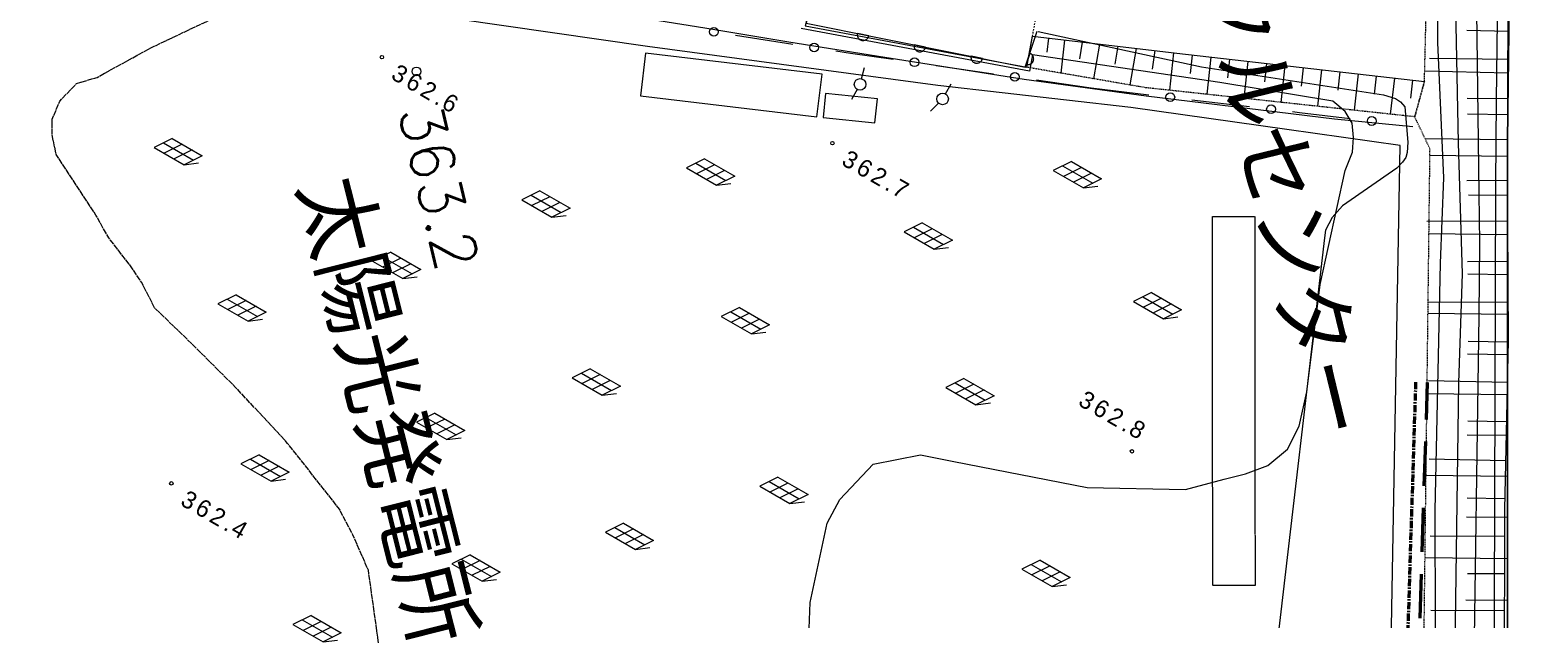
# Model space of a CAD drawing. Header units: millimetres. Extents: x 432273 to 1023813, y -32657 to 705940.
# Drawn here: x 630613 to 759188, y 536582 to 587411 of the extents above; entities that cross this region are included whole.
import ezdxf

# ---------------------------------------------------------------- set-up
doc = ezdxf.new("R2010")
doc.units = ezdxf.units.MM
doc.header["$LTSCALE"] = 100
for name, pattern in [('53003', [0.75, 0.5, -0.25]), ('561019', [1, 0.5, -0.5]), ('56201', [2.5, 1.25, -1.25]), ('56301', [0.5, 0.25, -0.25]), ('57103', [5.5, 5, -0.5]), ('CENTER', [2, 1.25, -0.25, 0.25, -0.25]), ('DASHED', [19.05, 12.7, -6.35])]:
    doc.linetypes.add(name, pattern=pattern)
for name, color, linetype, lineweight in [('D-BGD', 7, 'Continuous', 13), ('D-BGD-数値図化', 7, 'Continuous', 13), ('S-SUV-ROW', 8, 'Continuous', 18), ('●予備設計_LP横断', 7, 'Continuous', 13)]:
    doc.layers.add(name, color=color, linetype=linetype, lineweight=lineweight)
doc.styles.add('$VERT_BIGFONT', font='txt', dxfattribs={"height": 0.2, "bigfont": 'BIGFONT'})
doc.styles.add('BIGFONT', font='txt', dxfattribs={"height": 0.2, "bigfont": 'BIGFONT'})
doc.styles.add('Style-WORKING', font='WORKING.shx')
doc.linetypes.add('56111', pattern='A,1.25,[30,dgnlstyle-dm500.shx,S=0.004,R=0,X=0,Y=0],1.25', length=2.5)
doc.linetypes.add('56130', pattern='A,1,-0.375,[44,dgnlstyle-dm500.shx,S=0.0012,R=0,X=0,Y=0],-0.375', length=1.75)

# ---------------------------------------------------------------- blocks, each defined once
blk = doc.blocks.new('M4142_11')
at = {"layer": '●予備設計_LP横断', "linetype": 'Continuous', "lineweight": 15}
for p, q in [((-0.13, 0.48), (-0.4, 1.45)), ((0, -0.5), (0.01, -1.5))]:
    blk.add_line(p, q, dxfattribs=at)
blk.add_circle((0, 0), 0.5, dxfattribs=at)
blk = doc.blocks.new('M4142_10')
at = {"layer": '●予備設計_LP横断', "linetype": 'Continuous', "lineweight": 15}
for p, q in [((0, 0.5), (-0.01, 1.5)), ((-0.13, -0.48), (-0.38, -1.45))]:
    blk.add_line(p, q, dxfattribs=at)
blk.add_circle((0, 0), 0.5, dxfattribs=at)
blk = doc.blocks.new('M7312')
at = {"layer": '●予備設計_LP横断', "linetype": 'Continuous', "lineweight": 20}
blk.add_circle((0, 0), 0.15, dxfattribs=at)
blk = doc.blocks.new('M6217')
at = {"layer": 'D-BGD-数値図化', "linetype": 'Continuous', "lineweight": 9}
for p, q in [((-1.03, 0.7), (-2, -0.75)), ((-1.5, 0), (1.5, 0)), ((-1.03, 0.7), (1.97, 0.7)), ((-0.03, 0.7), (-1, -0.75)), ((0.97, 0.7), (0, -0.75)), ((1.97, 0.7), (1, -0.75)), ((1, -0.75), (2, 0)), ((-2, -0.75), (1, -0.75))]:
    blk.add_line(p, q, dxfattribs=at)
blk = doc.blocks.new('21311212131313131')
at = {"layer": 'D-BGD', "linetype": 'Continuous'}
for p, q in [((2456594.4833, -1236858.5475), (2456652.012, -1243554.8509)), ((2458681.7436, -1236830.4407), (2458775.3715, -1240324.6119)), ((2459981.0591, -1236791.4891), (2460009.9653, -1240157.8829)), ((2462175.9148, -1236736.8128), (2462367.9725, -1243716.3836)), ((2463367.5798, -1236721.4764), (2463425.7861, -1243496.6567)), ((2465670.086, -1236643.1849), (2465759.7442, -1240123.7826)), ((2466795.3841, -1236650.6103), (2466824.7865, -1240058.8545)), ((2469150.6837, -1236553.5268), (2469330.8322, -1243492.3769)), ((2470223.1885, -1236579.7441), (2470282.5917, -1243437.5408)), ((2472622.5097, -1236459.0667), (2472614.0155, -1239931.5336)), ((2473692.6524, -1236508.0167), (2473722.5345, -1239957.7507)), ((2476086.205, -1236462.759), (2476078.1795, -1243287.1952)), ((2477162.1164, -1236436.2893), (2477222.2416, -1243377.4285)), ((2479491.6364, -1236468.7566), (2479492.1051, -1239820.7259)), ((2480673.7446, -1236363.6901), (2480703.9899, -1239855.3486)), ((2482838.8038, -1236477.0595), (2482835.1307, -1243064.4703)), ((2484185.3729, -1236291.091), (2484246.2288, -1243316.5857)), ((2486141.2809, -1236483.698), (2486137.139, -1239719.1395)), ((2487739.6778, -1236217.6096), (2487770.2906, -1239751.7021)), ((2489378.3868, -1236443.1495), (2489493.0972, -1242855.9598)), ((2491293.9827, -1236144.1282), (2491355.5782, -1243255.0034)), ((2492585.2081, -1236374.6216), (2492649.7662, -1239567.8694)), ((2494891.483, -1236069.7537), (2494922.4679, -1239646.7959)), ((2495773.6539, -1236318.8352), (2495886.8912, -1242651.0365)), ((2445827.6406, -1237036.9136), (2445812.7961, -1240589.6118)), ((2448227.4005, -1236955.7403), (2448291.2126, -1243773.9015)), ((2449415.58, -1236977.4749), (2449385.58, -1244157.3005)), ((2451643.268, -1236921.8494), (2451669.0281, -1240435.8692)), ((2453005.0317, -1236918.0112), (2453011.9138, -1240387.0435)), ((2455157.2877, -1236896.0893), (2455221.5493, -1243942.5043)), ((2450190.9416, -1245199.8462), (2451746.153, -1245344.4345)), ((2450045.9364, -1246759.5421), (2453165.3283, -1247049.5525)), ((2449900.0949, -1248328.2329), (2451464.6947, -1248469.1447)), ((2449754.2535, -1249896.9238), (2452893.2605, -1250170.5605)), ((2449607.5685, -1251474.6874), (2451181.6108, -1251611.9014)), ((2449460.8836, -1253052.451), (2452618.0457, -1253327.6704)), ((2449313.3486, -1254639.3575), (2450896.505, -1254777.3481)), ((2449165.8137, -1256226.2639), (2452341.2771, -1256503.0071)), ((2449017.4221, -1257822.3844), (2450609.7632, -1257961.1578)), ((2448869.0305, -1259418.505), (2452062.9316, -1259696.855)), ((2452278.8194, -1264184.9394, 364260.9803), (2452760.7981, -1259210.3163, 364409.9803)), ((2448719.7773, -1261023.8931), (2450321.3641, -1261163.4722)), ((2448570.5241, -1262629.2812), (2451782.97, -1262909.2475)), ((2448420.3502, -1264244.5727), (2450030.9489, -1264384.9326)), ((2448269.0193, -1265859.7541), (2451501.2822, -1266141.4474)), ((2448112.1736, -1267474.6533), (2449710.3909, -1267664.1587)), ((2451435.9152, -1272890.5506, 363999.9803), (2451917.8939, -1267915.9275, 364148.9803)), ((2447955.3279, -1269089.5525), (2451115.934, -1269565.8806)), ((2447801.2431, -1270676.0253), (2449339.9856, -1270907.9258)), ((2447647.1582, -1272262.4981), (2450641.5221, -1272713.7721)), ((2447501.1684, -1273765.6246), (2448964.6178, -1273947.8731)), ((2450850.302, -1277631.7344, 363951.9803), (2451435.9152, -1272890.5506, 363999.9803)), ((2447355.1785, -1275268.7511), (2450214.6122, -1275546.4712)), ((2447220.3744, -1276656.7071), (2448447.6116, -1276783.8586)), ((2449778.6188, -1286315.8469, 363864.9803), (2450390.347, -1281354.1116, 363914.9803)), ((2447534.6351, -1303670.0317, 363882.9803), (2448196.2334, -1298715.0764, 363836.9803))]:
    blk.add_line(p, q, dxfattribs=at)
at = {"layer": 'D-BGD', "linetype": '56201'}
blk.add_line((2447085.5704, -1278044.6631), (2437217.6211, -1276471.9686), dxfattribs=at)
at = {"layer": 'D-BGD', "linetype": 'Continuous', "flags": 128}
for points, elevation in [([(2358657.0594, -1257434.2488), (2358883.0058, -1257488.4433), (2363666.2552, -1254985.92), (2364292.9544, -1248216.2993), (2364580.1369, -1244903.237), (2364757.1441, -1243863.5191), (2365081.6103, -1242841.8236), (2365767.0011, -1242114.615), (2367495.7859, -1241718.0511), (2379966.6338, -1240980.9038), (2401301.6748, -1241346.7601), (2419492.4065, -1241244.2065), (2436666.7125, -1241913.3682), (2455513.3578, -1241154.112), (2466807.6847, -1240560.6597), (2476199.2309, -1240685.7736), (2501095.1879, -1240523.7048)], 364999.9803), ([(2367992.8916, -1238440.1059), (2442560.1503, -1238020.1164), (2451766.1215, -1237949.0163), (2458972.2052, -1237851.3192), (2504317.9244, -1237035.7942)], 366999.9802), ([(2368740.0435, -1240019.9441), (2374036.951, -1239707.0406), (2375608.7455, -1239680.5497), (2379180.0497, -1239666.7686), (2413668.1345, -1239615.3553), (2420559.7728, -1239621.4084), (2425451.9913, -1239660.4024), (2433138.1263, -1239770.7815), (2444120.4183, -1239793.1361), (2459856.0138, -1239258.5801), (2464105.7785, -1239136.2574), (2470356.4361, -1239061.6028), (2504117.5074, -1238824.2423)], 365999.9802), ([(2506927.8337, -1241999.8148), (2487244.8366, -1242468.8065), (2465927.1361, -1242454.4545), (2458552.7642, -1242324.3598), (2446905.6598, -1243089.5008), (2426252.4713, -1243425.2469)], 363999.9803), ([(2499291.6332, -1296268.1002), (2496309.1209, -1296201.7744), (2489442.0862, -1294874.2054), (2487370.3038, -1293846.058), (2484281.8814, -1291011.8819), (2483381.1407, -1286947.0428), (2483906.7663, -1284068.9033), (2485886.0753, -1272535.6464), (2485906.8766, -1264034.3674), (2484932.8369, -1260724.0084), (2484439.0484, -1258902.0979), (2483673.2627, -1256981.4478), (2482229.0175, -1255325.525), (2480217.3433, -1254341.6835), (2477245.9299, -1253749.0358), (2467990.0503, -1252793.0004), (2458101.7895, -1250828.4138), (2456511.8462, -1250248.7293), (2455242.761, -1250174.1657), (2454010.0634, -1250312.1883), (2453010.2836, -1250949.3715), (2452157.2485, -1252020.3), (2450730.0789, -1261814.0098), (2448693.1363, -1278006.9738), (2450116.0072, -1278242.1081), (2446840.6448, -1298007.1778)], 362999.9804)]:
    blk.add_lwpolyline(points, dxfattribs=dict(at, elevation=elevation))
for points in [[(2365981.9522, -1259137.916), (2365034.3823, -1258144.9249), (2364480.1786, -1257368.4173), (2363989.5659, -1256602.7809), (2363342.9416, -1254991.3323), (2363300.26, -1254719.4384), (2362907.4495, -1252204.942), (2363146.3249, -1245875.1139), (2363145.2679, -1245783.3322), (2363111.2929, -1240122.6832), (2363590.3494, -1238891.4863), (2363874.1763, -1238612.5092), (2364040.029, -1238449.0746), (2364492.4052, -1238174.5846), (2367026.3351, -1238017.0004), (2424346.0317, -1237392.783), (2457313.956, -1236846.6285), (2510931.4244, -1235738.1453)], [(2510931.4244, -1235738.1453), (2457313.956, -1236846.6285), (2424346.0317, -1237392.783), (2367026.3351, -1238017.0004)], [(2447085.5704, -1278044.6631), (2448296.3083, -1265578.7845), (2450287.5168, -1244161.0692)]]:
    blk.add_lwpolyline(points, dxfattribs=at)
at = {"layer": 'D-BGD', "linetype": '561019', "flags": 128}
for points in [[(2515499.6151, -1287423.6178), (2515313.0423, -1287410.4039), (2513204.8792, -1287262.9706), (2511180.9905, -1271959.261), (2509661.3522, -1256382.0983), (2508806.4833, -1247624.8923), (2508547.8894, -1243765.6633), (2508018.7667, -1243289.0355), (2506687.3321, -1243122.1975), (2467350.7416, -1243462.9369), (2456102.6642, -1243559.5704), (2454930.7367, -1244144.6948), (2453349.7975, -1244933.4254), (2450287.5168, -1244161.0692), (2427291.9615, -1244064.985), (2399363.1772, -1243661.2079), (2391059.0036, -1243707.2681), (2371336.6538, -1243814.9852), (2369169.3524, -1244137.9344), (2368384.9062, -1244821.1767), (2367821.1542, -1245803.0813), (2367568.1256, -1246348.587), (2367378.5703, -1247557.0015), (2367313.8553, -1248020.9109), (2367175.5581, -1249006.5776), (2366599.6253, -1252634.6831), (2366445.4273, -1254155.4434), (2366505.9334, -1255402.7075), (2366721.1522, -1256569.3616), (2367419.1657, -1258447.2105), (2366687.3407, -1258799.0076), (2365981.9522, -1259137.916)], [(2450287.5168, -1244161.0692), (2453349.7975, -1244933.4254), (2452477.0458, -1254945.1414), (2451322.0092, -1268198.4985), (2449771.1758, -1278488.8292), (2448978.5549, -1278358.1691), (2447085.5704, -1278044.6631)]]:
    blk.add_lwpolyline(points, dxfattribs=at)
at = {"layer": 'D-BGD', "linetype": '56130', "flags": 128}
for points in [[(2390794.8121, -1269858.7644), (2390671.0307, -1271007.4228), (2388487.003, -1284480.678), (2386846.0935, -1295170.8728), (2384623.2162, -1307848.7743), (2381092.5036, -1328582.1731), (2378102.3982, -1347393.0058), (2376839.8493, -1353439.4661), (2376097.3836, -1356996.9261), (2374326.9772, -1364999.8414), (2374120.1857, -1366154.3587), (2371432.5954, -1379293.8031), (2369644.5415, -1388034.9226), (2384812.9901, -1390339.8152), (2411627.5406, -1394417.8834), (2418706.3849, -1395381.4487), (2424331.7446, -1395670.1665), (2431024.6217, -1396014.3053), (2434892.6826, -1396191.4808), (2434963.707, -1396195.021), (2436999.0512, -1381414.8296), (2439893.2052, -1362356.523), (2440798.3306, -1355813.4256), (2442598.9652, -1342805.1894), (2444182.3015, -1327796.9326), (2446120.5837, -1312294.4034), (2446963.9528, -1306316.0185), (2447997.389, -1299055.3967), (2449172.3938, -1290757.3173), (2450801.8342, -1278692.7979), (2452015.7852, -1268147.3628), (2453656.7244, -1251844.7754), (2454189.9516, -1245085.5467)], [(2514622.5471, -1246109.5844), (2512893.2219, -1246076.058), (2511007.7941, -1246040.2981), (2509122.8466, -1246003.661), (2508538.3439, -1245992.6328), (2455835.1973, -1246138.9807), (2454668.7366, -1255950.0081), (2453065.6197, -1269434.6053), (2451493.7545, -1286129.5583), (2448677.5255, -1311230.5458), (2446125.954, -1331880.9221), (2443096.5522, -1352227.5349), (2441273.7638, -1368245.885), (2438168.0862, -1395687.3816), (2463869.9986, -1403649.2413), (2479646.1722, -1408057.3047), (2485599.6149, -1409294.0132), (2492122.8579, -1409194.1562), (2499317.4246, -1408276.1669), (2501939.2717, -1407512.3298), (2503905.387, -1406763.4532), (2505752.3793, -1405680.3152), (2507219.1074, -1404737.8582), (2508591.4903, -1403384.6409), (2509935.5906, -1401685.3296), (2510922.4481, -1399736.8685), (2511901.0458, -1397709.7832), (2512596.2901, -1395912.9126), (2516142.0589, -1380999.6716), (2516436.1306, -1379760.6903), (2519187.2668, -1366609.2918), (2522979.4057, -1351173.1209), (2524671.516, -1344479.4288), (2524926.2807, -1344103.5992), (2527762.7037, -1339909.4296), (2532672.783, -1322814.3045), (2534881.5989, -1317255.0851), (2538710.9996, -1310972.1599), (2543848.6315, -1302751.4), (2546419.3592, -1297676.4541), (2548058.678, -1293830.1788), (2549288.4649, -1290946.4903), (2550142.7856, -1288615.3832), (2550802.9156, -1286451.578), (2552060.9305, -1282329.3004), (2553583.4364, -1272715.4655), (2555409.2438, -1262455.9617), (2558253.2637, -1246281.8678), (2550721.8299, -1246307.4797), (2526587.9327, -1246387.3916), (2525836.3787, -1246331.6549), (2524047.6685, -1246198.3567), (2522257.601, -1246065.4555), (2520621.0685, -1245943.6426)]]:
    blk.add_lwpolyline(points, dxfattribs=at)
at = {"layer": 'D-BGD', "linetype": 'Continuous', "elevation": 363999.9803}
blk.add_lwpolyline([(2446665.7917, -1277564.0522), (2449412.8818, -1263403.7848), (2451502.3479, -1247675.0689), (2451818.3755, -1246639.6335), (2452095.2224, -1246175.5691), (2452520.3549, -1245815.4825), (2455543.9954, -1245498.4697), (2456447.4067, -1245514.2147), (2456881.3778, -1245637.7828), (2457278.4066, -1245912.1331), (2457815.5902, -1246388.6136), (2461143.77, -1250992.2769), (2462180.7455, -1251867.7663), (2463278.8641, -1252423.3158), (2463951.5251, -1252506.5459), (2500705.2731, -1256027.9596), (2508717.6584, -1256823.1173)], dxfattribs=at)
at = {"layer": 'D-BGD', "linetype": 'Continuous', "extrusion": (0.558135, -0.078466, 0.826032), "elevation": 1768792.5245}
blk.add_lwpolyline([(-901739.7341, -1945547.4229), (-901133.278, -1945515.4867), (-896745.8725, -1945288.3849)], dxfattribs=at)
at = {"layer": 'D-BGD', "linetype": 'Continuous'}
for points, elevation in [([(2448567.4542, -1278257.3815), (2449522.5493, -1278555.6486), (2449533.5487, -1278512.6484), (2449540.9563, -1278469.962), (2449544.772, -1278427.5894), (2449545.0791, -1278383.296), (2449540.4369, -1278339.7133), (2449533.08, -1278296.9246), (2449522.1313, -1278254.4496), (2449506.6302, -1278214.0427), (2449488.8947, -1278173.5526), (2449465.6465, -1278136.8848), (2449441.041, -1278100.6141), (2449412.7604, -1278066.8916), (2449381.2016, -1278037.0747), (2449348.6825, -1278009.0122), (2449312.4882, -1277983.4979), (2449274.7702, -1277962.8497), (2449236.0918, -1277943.9558), (2449194.1353, -1277928.9675), (2449151.1351, -1277917.968), (2449108.4488, -1277910.5604), (2449066.0761, -1277906.7447), (2449021.7827, -1277906.4377), (2448978.2, -1277911.0798), (2448935.4113, -1277918.4367), (2448892.9363, -1277929.3855), (2448852.5294, -1277944.8865), (2448812.9164, -1277963.1022), (2448775.3716, -1277985.8702), (2448739.581, -1278009.5986), (2448706.7357, -1278038.3594), (2448676.0417, -1278069.438), (2448647.4989, -1278102.8343), (2448621.9847, -1278139.0285), (2448601.3364, -1278176.7465), (2448583.3196, -1278215.9051), (2448567.4542, -1278257.3815)], 364867.9803), ([(2449096.5989, -1282326.2822), (2448921.1921, -1283311.0143), (2448964.8389, -1283316.6675), (2449008.6521, -1283317.8517), (2449051.1912, -1283317.1984), (2449095.254, -1283311.6791), (2449137.2488, -1283301.6075), (2449179.3268, -1283289.3014), (2449220.2139, -1283272.9232), (2449258.1558, -1283251.5126), (2449295.7007, -1283228.7446), (2449329.8201, -1283201.8213), (2449362.6655, -1283173.0605), (2449391.6052, -1283141.0215), (2449417.9966, -1283105.3075), (2449442.1535, -1283069.5102), (2449462.4048, -1283030.4349), (2449478.6672, -1282990.3159), (2449491.818, -1282949.6335), (2449501.0631, -1282905.673), (2449507.5935, -1282862.5064), (2449508.7777, -1282818.6932), (2449506.767, -1282776.5511), (2449501.2477, -1282732.4882), (2449492.5335, -1282690.0964), (2449478.87, -1282648.4154), (2449463.369, -1282608.0085), (2449441.9584, -1282570.0666), (2449419.6706, -1282531.6446), (2449392.2671, -1282498.4023), (2449363.5063, -1282465.557), (2449330.5902, -1282436.1371), (2449296.2335, -1282409.3487), (2449259.956, -1282386.0689), (2449220.8807, -1282365.8176), (2449180.7617, -1282349.5552), (2449139.2021, -1282335.9243), (2449096.5989, -1282326.2822)], 364871.9803), ([(2448220.9221, -1287249.5457), (2448045.9954, -1288233.4007), (2448089.6422, -1288239.054), (2448132.9752, -1288241.1153), (2448175.9945, -1288239.5848), (2448220.0574, -1288234.0655), (2448262.0522, -1288223.9939), (2448304.1302, -1288211.6878), (2448344.1401, -1288194.8294), (2448382.4789, -1288174.7761), (2448420.0238, -1288152.0082), (2448454.6235, -1288124.2077), (2448487.4688, -1288095.4469), (2448516.4085, -1288063.408), (2448542.3197, -1288028.5711), (2448566.9568, -1287991.8967), (2448586.331, -1287952.3411), (2448602.9904, -1287913.5795), (2448616.6213, -1287872.0199), (2448625.3862, -1287828.9365), (2448631.0395, -1287785.2898), (2448633.1009, -1287741.9568), (2448631.5704, -1287698.9375), (2448626.051, -1287654.8746), (2448616.8566, -1287613.36), (2448603.6733, -1287570.8018), (2448586.815, -1287530.7919), (2448566.7617, -1287492.453), (2448543.9937, -1287454.9082), (2448517.0704, -1287420.7887), (2448488.3096, -1287387.9434), (2448455.3935, -1287358.5235), (2448420.5566, -1287332.6123), (2448384.7594, -1287308.4554), (2448345.684, -1287288.2041), (2448305.565, -1287271.9416), (2448264.0055, -1287258.3107), (2448220.9221, -1287249.5457)], 364897.9803), ([(2447345.7254, -1292171.9322), (2447170.3186, -1293156.6643), (2447213.9654, -1293162.3175), (2447257.7786, -1293163.5018), (2447300.7978, -1293161.9713), (2447344.3805, -1293157.3291), (2447386.3753, -1293147.2575), (2447428.9335, -1293134.0742), (2447468.4633, -1293118.093), (2447507.2823, -1293097.1626), (2447544.8272, -1293074.3946), (2447578.9466, -1293047.4713), (2447611.7919, -1293018.7105), (2447641.2118, -1292985.7944), (2447667.1231, -1292950.9575), (2447690.4028, -1292914.6801), (2447710.6541, -1292875.6047), (2447726.9165, -1292835.4857), (2447740.0673, -1292794.8033), (2447750.1896, -1292751.323), (2447755.8428, -1292707.6762), (2447757.9042, -1292664.3432), (2447756.3737, -1292621.3239), (2447750.3742, -1292578.1382), (2447740.7828, -1292535.2662), (2447727.9965, -1292494.0654), (2447711.6183, -1292453.1783), (2447691.565, -1292414.8395), (2447668.797, -1292377.2946), (2447640.9966, -1292342.6949), (2447612.6328, -1292311.207), (2447579.7167, -1292281.7871), (2447545.36, -1292254.9987), (2447508.2054, -1292231.2387), (2447470.0071, -1292211.4677), (2447429.8882, -1292195.2052), (2447388.3286, -1292181.5743), (2447345.7254, -1292171.9322)], 364923.9803)]:
    blk.add_lwpolyline(points, close=True, dxfattribs=dict(at, elevation=elevation))
at = {"layer": 'D-BGD', "linetype": '56111'}
blk.add_lwpolyline([(2444731.5949, -1297342.8218), (2446390.7873, -1297625.2444), (2446594.007, -1297660.1119), (2449771.1758, -1278488.8292), (2448644.0811, -1278302.75), (2447085.5704, -1278044.6631)], dxfattribs=at)
at = {"layer": 'D-BGD', "linetype": 'Continuous', "extrusion": (0.880712, -0.113457, 0.459863), "elevation": 2470819.2114}
blk.add_lwpolyline([(-971518.4479, -869870.3063), (-970211.9939, -869883.82), (-966518.3656, -869842.1528)], dxfattribs=at)
at = {"layer": 'D-BGD', "linetype": '57103', "elevation": 362499.9804, "flags": 128}
blk.add_lwpolyline([(2545381.2435, -1304029.3237), (2541246.8884, -1307649.7615), (2539167.7587, -1309186.0984), (2537666.8901, -1309855.6371), (2533067.0358, -1312048.1438), (2530569.9736, -1313462.8524), (2528440.3147, -1315058.1706), (2522391.1082, -1320141.8518), (2516866.2024, -1324521.8615), (2513279.8821, -1327366.1178), (2509127.3467, -1329407.9102), (2505518.2336, -1331290.0369), (2502832.171, -1332504.3764), (2500587.529, -1333353.8656), (2494326.4153, -1334370.168), (2491287.9338, -1335782.6134), (2489109.5803, -1336967.0814), (2483528.8833, -1341559.3771), (2478794.5629, -1346148.7351), (2474676.9294, -1350473.7503), (2472088.2797, -1353278.1889), (2469884.6358, -1354456.7923), (2468350.6425, -1355547.1122), (2466140.2798, -1357362.739), (2464200.6994, -1358504.6345), (2459034.9313, -1362049.5148), (2457350.395, -1362423.5604), (2456011.5538, -1362455.5946), (2454427.744, -1361831.3862), (2452886.9678, -1360412.1884), (2452315.503, -1358657.1988), (2449674.5946, -1354080.9217), (2447026.1906, -1348768.6367), (2444783.3469, -1345304.0652), (2444358.8238, -1343749.2209), (2444317.9079, -1342216.2713), (2445461.9585, -1331192.5153), (2446209.6374, -1322652.5215)], dxfattribs=at)
at = {"layer": 'D-BGD', "linetype": 'Continuous'}
for points in [[(2368028.3246, -1261545.2798, 365189.9803), (2367303.4165, -1261182.6393, 364979.9803), (2365643.655, -1259966.2136, 365059.9803), (2364144.4039, -1258165.0347, 365389.9803), (2363220.8762, -1256166.0109, 365669.9802), (2362678.2402, -1254033.4899, 366039.9802), (2362409.2943, -1237823.1186, 367799.9801), (2364871.6172, -1237677.6357, 367789.9801), (2388164.7719, -1237569.5445, 367979.9801), (2399737.3978, -1237338.2106, 367959.9801), (2407897.2938, -1237176.6862, 367949.9801), (2430739.5751, -1237038.3774, 367889.9801), (2441436.3864, -1237011.6128, 367869.9801), (2457154.1401, -1236872.0031, 368249.9801), (2472483.6367, -1236462.8451, 368359.9801), (2487031.9508, -1236481.0674, 368369.9801), (2502128.2004, -1236206.43, 368379.9801), (2512466.3982, -1235835.1421, 368419.9801), (2514441.6897, -1238432.7414, 368509.9801), (2514903.8219, -1247293.0194, 367739.9801), (2514987.5207, -1249972.3278, 367629.9801), (2516091.1781, -1287148.9413, 363609.9803)], [(2399737.3978, -1237338.2106, 367959.9801), (2407897.2938, -1237176.6862, 367949.9801), (2430739.5751, -1237038.3774, 367889.9801), (2441436.3864, -1237011.6128, 367869.9801), (2457154.1401, -1236872.0031, 368249.9801), (2472483.6367, -1236462.8451, 368359.9801)], [(2472483.6367, -1236462.8451, 368359.9801), (2487031.9508, -1236481.0674, 368369.9801), (2502128.2004, -1236206.43, 368379.9801), (2512466.3982, -1235835.1421, 368419.9801), (2514441.6897, -1238432.7414, 368509.9801)], [(2443930.3239, -1297180.0654, 364829.9803), (2446380.6133, -1297598.0141, 364949.9803), (2449754.3634, -1278627.8304, 364849.9803), (2446648.8893, -1277657.4027, 364929.9803)]]:
    blk.add_polyline3d(points, dxfattribs=at)
for centre in [(2453787.5555, -1248640.0418, 364723.2454), (2452941.685, -1257345.2578, 364465.9517), (2452098.4539, -1266050.6218, 364205.0077), (2450620.706, -1279493.1295, 363933.36), (2449548.5538, -1288176.7522, 363845.7419), (2448444.9309, -1296856.3527, 363819.5005), (2447286.2217, -1305528.9124, 363900.6928), (2451224.9726, -1331125.6557, 363172.9804)]:
    blk.add_circle(centre, 375, dxfattribs=at)
at = {"layer": 'D-BGD', "linetype": '53003'}
blk.add_3dface([(2494135.3367, -1261515.157), (2462314.5278, -1262202.4889), (2462235.5802, -1258554.4688), (2494056.3891, -1257867.1369)], dxfattribs=at)
at = {"layer": 'D-BGD', "linetype": 'Continuous'}
for points in [[(2454464.8532, -1295971.1649), (2454843.298, -1291481.3817), (2452770.1315, -1291307.5053), (2452392.1669, -1295796.4114)], [(2452938.3451, -1311760.6767), (2454418.1684, -1296491.6863), (2450723.3296, -1296133.4497), (2449243.5063, -1311402.4402)]]:
    blk.add_3dface(points, dxfattribs=at)
at = {"layer": 'S-SUV-ROW', "color": 6, "linetype": 'DASHED', "lineweight": 50, "ltscale": 3, "flags": 128}
blk.add_lwpolyline([(2451905.2527, -1405386.8785), (2490643.0274, -1414803.3991), (2498013.5227, -1413716.9988), (2500322.4426, -1413426.138), (2509060.3727, -1409450.206), (2514109.3949, -1403895.1439), (2517011.3515, -1397221.0643), (2521292.9774, -1378451.3653), (2521496.9547, -1377416.7743), (2525337.7457, -1357542.2414), (2528788.9005, -1346225.9034), (2529407.8316, -1344046.7551), (2529854.5003, -1342528.4194), (2530475.3447, -1339993.9649), (2532484.4437, -1332934.3126), (2535972.3916, -1321773.1762), (2541547.2926, -1310691.2552), (2548816.9345, -1300016.2091), (2552785.015, -1291003.6485), (2555042.0112, -1283135.9968), (2555856.8657, -1276201.5099), (2556106.0961, -1268116.5668), (2556692.4341, -1264075.7153), (2557705.7206, -1259492.2453), (2558002.9462, -1256436.8929), (2559272.5666, -1244195.6776), (2533191.1904, -1243967.8114), (2476233.1291, -1243353.2689)], dxfattribs=at)
at = {"layer": 'S-SUV-ROW', "color": 6, "linetype": 'CENTER', "lineweight": 50, "ltscale": 5, "flags": 128}
blk.add_lwpolyline([(2452141.4579, -1404415.1754), (2490689.9336, -1413785.6804), (2497878.1038, -1412726.1546), (2500046.6409, -1412452.9782), (2508458.8302, -1408625.2647), (2513258.2317, -1403344.8416), (2516057.1252, -1396907.7923), (2520314.7286, -1378243.4025), (2520515.4775, -1377225.1861), (2524365.8929, -1357300.8511), (2527829.5816, -1345943.4147), (2528447.1602, -1343769.0281), (2528888.6764, -1342268.2068), (2529508.4673, -1339738.0534), (2531526.1428, -1332648.2644), (2535042.3083, -1321396.8341), (2540683.6122, -1310182.9157), (2547938.7116, -1299529.2246), (2551842.4786, -1290662.7369), (2554058.3417, -1282938.4708), (2554858.6687, -1276127.6146), (2555108.318, -1268029.0812), (2555708.0762, -1263895.7421), (2556716.2646, -1259335.3328), (2557007.9531, -1256336.8985), (2558164.4857, -1245186.0347), (2533181.4278, -1244967.7642), (2476222.3403, -1244353.2107)], dxfattribs=at)
at = {"layer": 'D-BGD', "linetype": 'Continuous', "lineweight": 9, "xscale": 1000, "yscale": 1000, "zscale": 1000, "rotation": 61.30205960440028}
for p in [(2470070.5005, -1266755.2878), (2458939.2562, -1273898.0901, -731999.9604), (2493362.7145, -1275886.7467), (2477824.603, -1282780.221), (2464497.9367, -1286658.203, -731999.9604), (2486681.2273, -1298645.4209, -365999.9802), (2472111.182, -1302269.1213, -365999.9802), (2459369.8637, -1305548.5351, -365999.9802), (2490907.7874, -1311886.3841), (2477669.8625, -1315029.2342, -365999.9802), (2462417.4579, -1319690.0676, -365999.9802), (2493918.7496, -1325061.4246), (2481776.5224, -1328361.3019, -365999.9802), (2467976.1384, -1332450.1805, -365999.9802), (2499449.1208, -1338662.9109), (2485670.6864, -1343433.9906), (2471918.2045, -1345714.5351, -365999.9802), (2458551.3029, -1351504.0921, -365999.9802)]:
    blk.add_blockref('M6217', p, dxfattribs=at)
at = {"layer": 'D-BGD', "linetype": 'Continuous', "lineweight": 20, "xscale": 1000, "yscale": 1000, "zscale": 1000, "rotation": 61.30205960440028}
for p in [(2482699.2193, -1268727.5732, 362764.9804), (2456665.0545, -1295113.3077, 362743.9804), (2450063.8866, -1334123.3362, 362635.9804), (2487190.3785, -1351524.7039, 362439.9804)]:
    blk.add_blockref('M7312', p, dxfattribs=at)
at = {"layer": 'D-BGD', "linetype": 'Continuous', "lineweight": 15, "xscale": 1000, "yscale": 1000, "zscale": 1000, "rotation": 61.30205960440028}
for name, p in [('M4142_10', (2452655.8037, -1285689.5111)), ('M4142_11', (2451548.7174, -1292836.8516))]:
    blk.add_blockref(name, p, dxfattribs=at)
at = {"layer": 'D-BGD', "linetype": 'Continuous'}
for s, height, rotation, style, p in [('チップリサイクルセンター', 6249.999662, 14.862356431, '$VERT_BIGFONT', (2402095.2276, -1274936.3546)), ('太陽光発電所', 6249.99966, 15.302059599, 'BIGFONT', (2461453.9889, -1341628.7056)), ('363.2', 3749.9998, 14.862356431, 'BIGFONT', (2454656.4271, -1332643.9097, 363172.9804))]:
    blk.add_text(s, height=height, rotation=rotation, dxfattribs=dict(at, style=style)).set_placement(p)
at = {"layer": 'D-BGD', "linetype": 'Continuous', "char_height": 1499.999919, "attachment_point": 7, "rotation": 61.302059604, "line_spacing_factor": 0.722892, "style": 'Style-WORKING'}
for s, insert in [('\\T1.284;362.8', (2478791.4886, -1273548.99)), ('\\T1.284;362.7', (2458478.3166, -1294395.8975, 362743.9804)), ('\\T1.287;362.6', (2451877.1488, -1333405.926, 362635.9804)), ('\\T1.281;362.4', (2489003.6407, -1350807.2937, 362439.9804))]:
    blk.add_mtext(s, dxfattribs=dict(at, insert=insert))

msp = doc.modelspace()

# ---------------------------------------------------------------- block references
at = {"layer": 'D-BGD', "linetype": '56301', "rotation": 268.807065034117}
msp.add_blockref('21311212131313131', (2045832.1, 3006806.9, 354000), dxfattribs=at)

doc.saveas('drawing.dxf')
